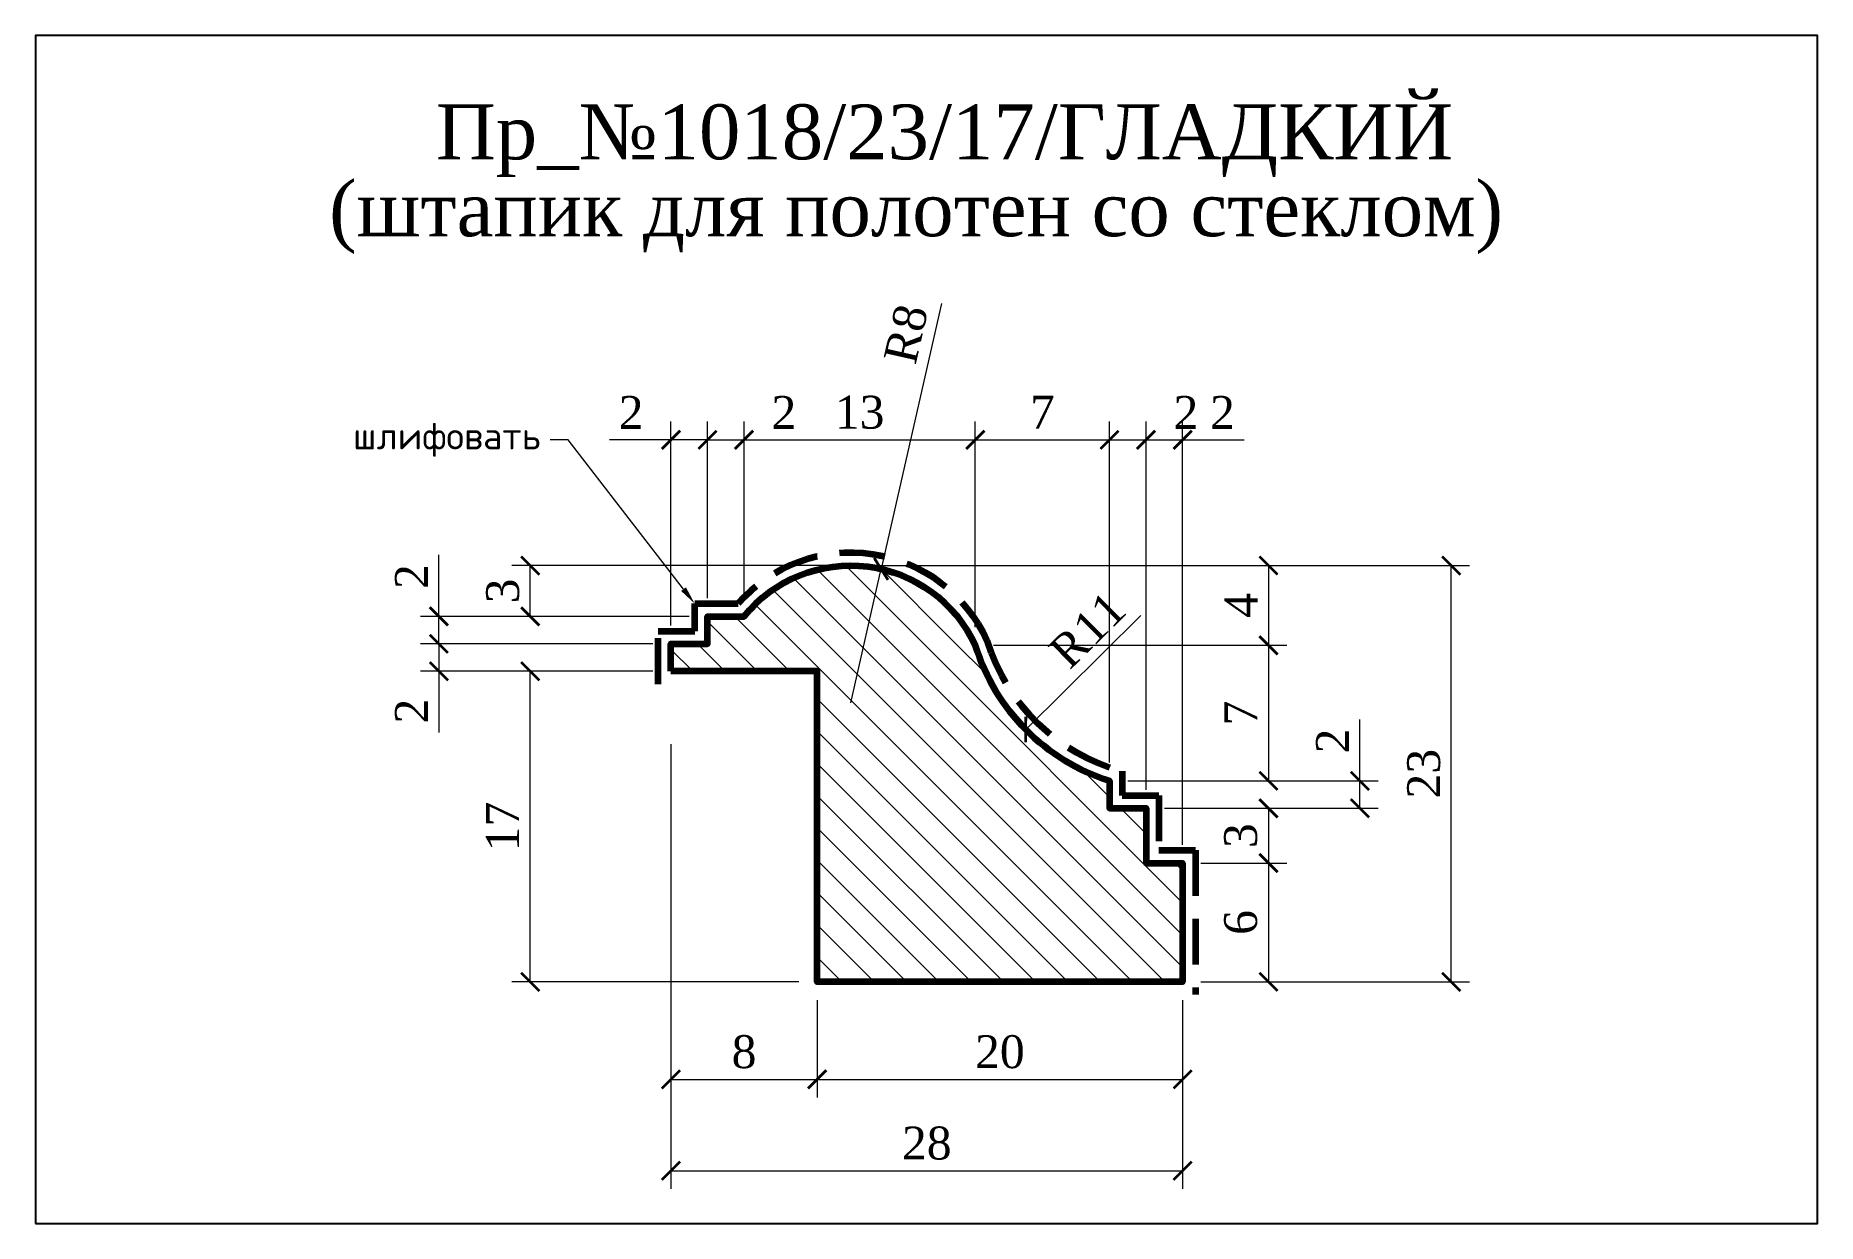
# Model space of a CAD drawing. Header units: millimetres. Extents: x 305191.6 to 305289.1, y -92996.7 to -92931.7.
import ezdxf
from ezdxf import colors
from ezdxf.entities.mleader import LeaderData, LeaderLine
from ezdxf.math import Vec2, Vec3

# ---------------------------------------------------------------- set-up
doc = ezdxf.new("R2010")
doc.units = ezdxf.units.MM
doc.header["$MEASUREMENT"] = 0
doc.linetypes.add('HIDDEN', pattern=[0.375, 0.25, -0.125])
doc.layers.add('Outside panel', color=7, linetype='Continuous', lineweight=18, true_color=0x7f5e57)
for name, color, linetype, lineweight in [('линия 50', 1, 'Continuous', 211), ('служебный слой РАЗМЕРЫ', 7, 'Continuous', 9), ('ШТАМП', 7, 'Continuous', 5)]:
    doc.layers.add(name, color=color, linetype=linetype, lineweight=lineweight)
doc.layers.add('размеры в модели', color=7, linetype='Continuous')
doc.styles.get("Standard").update_dxf_attribs({"font": 'times.ttf'})
doc.styles.add('ЕСКД профили текст', font='isocpeur.ttf')
doc.dimstyles.new('M_1', dxfattribs={"dimtxt": 1.8, "dimasz": 1, "dimexe": 1, "dimexo": 1, "dimgap": 0.6, "dimtad": 1, "dimdec": 0, "dimdsep": 46, "dimtxsty": 'Standard', "dimblk": 'ARCHTICK', "dimcen": -5, "dimclrd": 7, "dimclre": 7, "dimclrt": 7, "dimadec": 0, "dimazin": 0, "dimtfac": 1, "dimtdec": 0, "dimtmove": 0, "dimatfit": 3, "dimfxl": 1, "dimtolj": 1, "dimtzin": 0, "dimlwd": 5, "dimlwe": 5, "dimarcsym": 0})

# ---------------------------------------------------------------- blocks, each defined once
blk = doc.blocks.new('_ArchTick')
at = {"color": 0, "linetype": 'ByBlock', "const_width": 0.15}
blk.add_lwpolyline([(-0.5, -0.5), (0.5, 0.5)], dxfattribs=at)
blk = doc.blocks.new('*D17')
at = {"layer": 'Defpoints', "color": 0, "ltscale": 1000, "transparency": 16777216}
for p in [(305250.324, -92972.479), (305264.024, -92972.479), (305252.324, -92973.979)]:
    blk.add_point(p, dxfattribs=at)
at = {"layer": 'размеры в модели', "color": 7, "lineweight": 5, "ltscale": 1000, "transparency": 16777216}
for p, q in [((305264.024, -92972.479), (305264.024, -92969.117)), ((305251.324, -92972.479), (305265.024, -92972.479)), ((305264.024, -92973.979), (305264.024, -92972.479)), ((305253.324, -92973.979), (305265.024, -92973.979))]:
    blk.add_line(p, q, dxfattribs=at)
for p, rotation in [((305264.024, -92972.479), 90), ((305264.024, -92973.979), 270)]:
    blk.add_blockref('_ArchTick', p, dxfattribs=dict(at, rotation=rotation))
at = {"layer": 'размеры в модели', "color": 7, "ltscale": 1000, "transparency": 16777216, "insert": (305262.524, -92970.298), "char_height": 1.8, "attachment_point": 5, "rotation": 90}
blk.add_mtext('\\A1;2', dxfattribs=at)
blk = doc.blocks.new('*D9')
at = {"layer": 'Defpoints', "color": 0, "ltscale": 1000, "transparency": 16777216}
for p in [(305253.753, -92961.735), (305245.74, -92969.671)]:
    blk.add_point(p, dxfattribs=at)
at = {"layer": 'размеры в модели', "color": 7, "lineweight": 5, "ltscale": 1000, "transparency": 16777216}
blk.add_line((305252.042, -92963.43), (305245.74, -92969.671), dxfattribs=at)
at = {"layer": 'размеры в модели', "color": 7, "lineweight": 5, "ltscale": 1000, "transparency": 16777216, "rotation": 224.7228567770427}
blk.add_blockref('_ArchTick', (305245.74, -92969.671), dxfattribs=at)
at = {"layer": 'размеры в модели', "color": 7, "ltscale": 1000, "transparency": 16777216, "insert": (305249.117, -92964.215), "char_height": 1.8, "attachment_point": 5, "rotation": 44.72286}
blk.add_mtext('\\A1;R11', dxfattribs=at)
blk = doc.blocks.new('*D10')
at = {"layer": 'Defpoints', "color": 0, "ltscale": 1000, "transparency": 16777216}
for p in [(305237.823, -92960.882), (305236.159, -92968.203)]:
    blk.add_point(p, dxfattribs=at)
at = {"layer": 'размеры в модели', "color": 7, "lineweight": 5, "ltscale": 1000, "transparency": 16777216}
for p in [(305241.124, -92946.36), (305236.159, -92968.203)]:
    blk.add_line(p, (305237.823, -92960.882), dxfattribs=at)
at = {"layer": 'размеры в модели', "color": 7, "lineweight": 5, "ltscale": 1000, "transparency": 16777216, "rotation": 257.1928095520548}
blk.add_blockref('_ArchTick', (305237.823, -92960.882), dxfattribs=at)
at = {"layer": 'размеры в модели', "color": 7, "ltscale": 1000, "transparency": 16777216, "insert": (305239.192, -92948.024), "char_height": 1.8, "attachment_point": 5, "rotation": 77.19281}
blk.add_mtext('\\A1;R8', dxfattribs=at)
blk = doc.blocks.new('*D18')
at = {"layer": 'Defpoints', "color": 0, "ltscale": 1000, "transparency": 16777216}
for p in [(305254.324, -92976.979), (305254.324, -92983.479), (305259.024, -92983.479)]:
    blk.add_point(p, dxfattribs=at)
at = {"layer": 'размеры в модели', "color": 7, "lineweight": 5, "ltscale": 1000, "transparency": 16777216}
for p, q in [((305255.324, -92976.979), (305260.024, -92976.979)), ((305259.024, -92976.979), (305259.024, -92983.479)), ((305255.324, -92983.479), (305260.024, -92983.479))]:
    blk.add_line(p, q, dxfattribs=at)
for p, rotation in [((305259.024, -92976.979), 90), ((305259.024, -92983.479), 270)]:
    blk.add_blockref('_ArchTick', p, dxfattribs=dict(at, rotation=rotation))
at = {"layer": 'размеры в модели', "color": 7, "ltscale": 1000, "transparency": 16777216, "insert": (305257.508, -92980.229), "char_height": 1.8, "attachment_point": 5, "rotation": 90}
blk.add_mtext('\\A1;6', dxfattribs=at)
blk = doc.blocks.new('*D11')
at = {"layer": 'Defpoints', "color": 0, "ltscale": 1000, "transparency": 16777216}
for p in [(305254.324, -92953.817), (305252.324, -92973.979), (305254.324, -92976.979)]:
    blk.add_point(p, dxfattribs=at)
at = {"layer": 'размеры в модели', "color": 7, "lineweight": 5, "ltscale": 1000, "transparency": 16777216}
for p, q in [((305252.324, -92972.979), (305252.324, -92952.817)), ((305254.324, -92975.979), (305254.324, -92952.817)), ((305252.324, -92953.817), (305254.324, -92953.817)), ((305254.324, -92953.817), (305257.685, -92953.817))]:
    blk.add_line(p, q, dxfattribs=at)
at = {"layer": 'размеры в модели', "color": 7, "lineweight": 5, "ltscale": 1000, "transparency": 16777216, "rotation": 180}
blk.add_blockref('_ArchTick', (305252.324, -92953.817), dxfattribs=at)
at = {"layer": 'размеры в модели', "color": 7, "lineweight": 5, "ltscale": 1000, "transparency": 16777216}
blk.add_blockref('_ArchTick', (305254.324, -92953.817), dxfattribs=at)
at = {"layer": 'размеры в модели', "color": 7, "ltscale": 1000, "transparency": 16777216, "insert": (305256.505, -92952.317), "char_height": 1.8, "attachment_point": 5}
blk.add_mtext('\\A1;2', dxfattribs=at)
blk = doc.blocks.new('*D6')
at = {"layer": 'Defpoints', "color": 0, "ltscale": 1000, "transparency": 16777216}
for p in [(305226.324, -92964.979), (305213.624, -92966.479), (305226.324, -92966.479)]:
    blk.add_point(p, dxfattribs=at)
at = {"layer": 'размеры в модели', "color": 7, "lineweight": 5, "ltscale": 1000, "transparency": 16777216}
for p, q in [((305225.324, -92964.979), (305212.624, -92964.979)), ((305213.624, -92964.979), (305213.624, -92966.479)), ((305225.324, -92966.479), (305212.624, -92966.479)), ((305213.624, -92966.479), (305213.624, -92969.84))]:
    blk.add_line(p, q, dxfattribs=at)
for p, rotation in [((305213.624, -92964.979), 90), ((305213.624, -92966.479), 270)]:
    blk.add_blockref('_ArchTick', p, dxfattribs=dict(at, rotation=rotation))
at = {"layer": 'размеры в модели', "color": 7, "ltscale": 1000, "transparency": 16777216, "insert": (305212.124, -92968.659), "char_height": 1.8, "attachment_point": 5, "rotation": 90}
blk.add_mtext('\\A1;2', dxfattribs=at)
blk = doc.blocks.new('*D7')
at = {"layer": 'Defpoints', "color": 0, "ltscale": 1000, "transparency": 16777216}
for p in [(305213.624, -92963.479), (305228.324, -92963.479), (305226.324, -92964.979)]:
    blk.add_point(p, dxfattribs=at)
at = {"layer": 'размеры в модели', "color": 7, "lineweight": 5, "ltscale": 1000, "transparency": 16777216}
for p, q in [((305213.624, -92963.479), (305213.624, -92960.117)), ((305227.324, -92963.479), (305212.624, -92963.479)), ((305213.624, -92964.979), (305213.624, -92963.479)), ((305225.324, -92964.979), (305212.624, -92964.979))]:
    blk.add_line(p, q, dxfattribs=at)
for p, rotation in [((305213.624, -92963.479), 90), ((305213.624, -92964.979), 270)]:
    blk.add_blockref('_ArchTick', p, dxfattribs=dict(at, rotation=rotation))
at = {"layer": 'размеры в модели', "color": 7, "ltscale": 1000, "transparency": 16777216, "insert": (305212.124, -92961.298), "char_height": 1.8, "attachment_point": 5, "rotation": 90}
blk.add_mtext('\\A1;2', dxfattribs=at)
blk = doc.blocks.new('*D20')
at = {"layer": 'Defpoints', "color": 0, "ltscale": 1000, "transparency": 16777216}
for p in [(305252.324, -92973.979), (305254.324, -92976.979), (305259.024, -92976.979)]:
    blk.add_point(p, dxfattribs=at)
at = {"layer": 'размеры в модели', "color": 7, "lineweight": 5, "ltscale": 1000, "transparency": 16777216}
for p, q in [((305253.324, -92973.979), (305260.024, -92973.979)), ((305259.024, -92973.979), (305259.024, -92976.979)), ((305255.324, -92976.979), (305260.024, -92976.979))]:
    blk.add_line(p, q, dxfattribs=at)
for p, rotation in [((305259.024, -92973.979), 90), ((305259.024, -92976.979), 270)]:
    blk.add_blockref('_ArchTick', p, dxfattribs=dict(at, rotation=rotation))
at = {"layer": 'размеры в модели', "color": 7, "ltscale": 1000, "transparency": 16777216, "insert": (305257.508, -92975.479), "char_height": 1.8, "attachment_point": 5, "rotation": 90}
blk.add_mtext('\\A1;3', dxfattribs=at)
blk = doc.blocks.new('*D21')
at = {"layer": 'Defpoints', "color": 0, "ltscale": 1000, "transparency": 16777216}
for p in [(305242.977, -92965.06), (305250.324, -92972.479), (305259.024, -92972.479)]:
    blk.add_point(p, dxfattribs=at)
at = {"layer": 'размеры в модели', "color": 7, "lineweight": 5, "ltscale": 1000, "transparency": 16777216}
for p, q in [((305243.977, -92965.06), (305260.024, -92965.06)), ((305259.024, -92965.06), (305259.024, -92972.479)), ((305251.324, -92972.479), (305260.024, -92972.479))]:
    blk.add_line(p, q, dxfattribs=at)
for p, rotation in [((305259.024, -92965.06), 90), ((305259.024, -92972.479), 270)]:
    blk.add_blockref('_ArchTick', p, dxfattribs=dict(at, rotation=rotation))
at = {"layer": 'размеры в модели', "color": 7, "ltscale": 1000, "transparency": 16777216, "insert": (305257.506, -92968.769), "char_height": 1.8, "attachment_point": 5, "rotation": 90}
blk.add_mtext('\\A1;7', dxfattribs=at)
blk = doc.blocks.new('*D22')
at = {"layer": 'Defpoints', "color": 0, "ltscale": 1000, "transparency": 16777216}
for p in [(305236.159, -92960.696), (305242.977, -92965.06), (305259.024, -92965.06)]:
    blk.add_point(p, dxfattribs=at)
at = {"layer": 'размеры в модели', "color": 7, "lineweight": 5, "ltscale": 1000, "transparency": 16777216}
for p, q in [((305237.159, -92960.696), (305260.024, -92960.696)), ((305259.024, -92960.696), (305259.024, -92965.06)), ((305243.977, -92965.06), (305260.024, -92965.06))]:
    blk.add_line(p, q, dxfattribs=at)
for p, rotation in [((305259.024, -92960.696), 90), ((305259.024, -92965.06), 270)]:
    blk.add_blockref('_ArchTick', p, dxfattribs=dict(at, rotation=rotation))
at = {"layer": 'размеры в модели', "color": 7, "ltscale": 1000, "transparency": 16777216, "insert": (305257.524, -92962.878), "char_height": 1.8, "attachment_point": 5, "rotation": 90}
blk.add_mtext('\\A1;4', dxfattribs=at)
blk = doc.blocks.new('*D12')
at = {"layer": 'Defpoints', "color": 0, "ltscale": 1000, "transparency": 16777216}
for p in [(305252.324, -92953.817), (305250.324, -92972.479), (305252.324, -92973.979)]:
    blk.add_point(p, dxfattribs=at)
at = {"layer": 'размеры в модели', "color": 7, "lineweight": 5, "ltscale": 1000, "transparency": 16777216}
for p, q in [((305250.324, -92971.479), (305250.324, -92952.817)), ((305252.324, -92972.979), (305252.324, -92952.817)), ((305250.324, -92953.817), (305252.324, -92953.817)), ((305252.324, -92953.817), (305255.686, -92953.817))]:
    blk.add_line(p, q, dxfattribs=at)
at = {"layer": 'размеры в модели', "color": 7, "lineweight": 5, "ltscale": 1000, "transparency": 16777216, "rotation": 180}
blk.add_blockref('_ArchTick', (305250.324, -92953.817), dxfattribs=at)
at = {"layer": 'размеры в модели', "color": 7, "lineweight": 5, "ltscale": 1000, "transparency": 16777216}
blk.add_blockref('_ArchTick', (305252.324, -92953.817), dxfattribs=at)
at = {"layer": 'размеры в модели', "color": 7, "ltscale": 1000, "transparency": 16777216, "insert": (305254.505, -92952.317), "char_height": 1.8, "attachment_point": 5}
blk.add_mtext('\\A1;2', dxfattribs=at)
blk = doc.blocks.new('*D13')
at = {"layer": 'Defpoints', "color": 0, "ltscale": 1000, "transparency": 16777216}
for p in [(305250.324, -92953.817), (305242.977, -92965.06), (305250.324, -92972.479)]:
    blk.add_point(p, dxfattribs=at)
at = {"layer": 'размеры в модели', "color": 7, "lineweight": 5, "ltscale": 1000, "transparency": 16777216}
for p, q in [((305242.977, -92964.06), (305242.977, -92952.817)), ((305250.324, -92971.479), (305250.324, -92952.817)), ((305242.977, -92953.817), (305250.324, -92953.817))]:
    blk.add_line(p, q, dxfattribs=at)
at = {"layer": 'размеры в модели', "color": 7, "lineweight": 5, "ltscale": 1000, "transparency": 16777216, "rotation": 180}
blk.add_blockref('_ArchTick', (305242.977, -92953.817), dxfattribs=at)
at = {"layer": 'размеры в модели', "color": 7, "lineweight": 5, "ltscale": 1000, "transparency": 16777216}
blk.add_blockref('_ArchTick', (305250.324, -92953.817), dxfattribs=at)
at = {"layer": 'размеры в модели', "color": 7, "ltscale": 1000, "transparency": 16777216, "insert": (305246.65, -92952.299), "char_height": 1.8, "attachment_point": 5}
blk.add_mtext('\\A1;7', dxfattribs=at)
blk = doc.blocks.new('*D15')
at = {"layer": 'Defpoints', "color": 0, "ltscale": 1000, "transparency": 16777216}
for p in [(305230.324, -92953.817), (305228.324, -92963.479), (305230.324, -92963.479)]:
    blk.add_point(p, dxfattribs=at)
at = {"layer": 'размеры в модели', "color": 7, "lineweight": 5, "ltscale": 1000, "transparency": 16777216}
for p, q in [((305228.324, -92962.479), (305228.324, -92952.817)), ((305230.324, -92962.479), (305230.324, -92952.817)), ((305228.324, -92953.817), (305230.324, -92953.817)), ((305230.324, -92953.817), (305233.686, -92953.817))]:
    blk.add_line(p, q, dxfattribs=at)
at = {"layer": 'размеры в модели', "color": 7, "lineweight": 5, "ltscale": 1000, "transparency": 16777216, "rotation": 180}
blk.add_blockref('_ArchTick', (305228.324, -92953.817), dxfattribs=at)
at = {"layer": 'размеры в модели', "color": 7, "lineweight": 5, "ltscale": 1000, "transparency": 16777216}
blk.add_blockref('_ArchTick', (305230.324, -92953.817), dxfattribs=at)
at = {"layer": 'размеры в модели', "color": 7, "ltscale": 1000, "transparency": 16777216, "insert": (305232.505, -92952.317), "char_height": 1.8, "attachment_point": 5}
blk.add_mtext('\\A1;2', dxfattribs=at)
blk = doc.blocks.new('*D16')
at = {"layer": 'Defpoints', "color": 0, "ltscale": 1000, "transparency": 16777216}
for p in [(305226.324, -92953.817), (305228.324, -92963.479), (305226.324, -92964.979)]:
    blk.add_point(p, dxfattribs=at)
at = {"layer": 'размеры в модели', "color": 7, "lineweight": 5, "ltscale": 1000, "transparency": 16777216}
for p, q in [((305226.324, -92963.979), (305226.324, -92952.817)), ((305228.324, -92962.479), (305228.324, -92952.817)), ((305226.324, -92953.817), (305222.963, -92953.817)), ((305228.324, -92953.817), (305226.324, -92953.817))]:
    blk.add_line(p, q, dxfattribs=at)
at = {"layer": 'размеры в модели', "color": 7, "lineweight": 5, "ltscale": 1000, "transparency": 16777216, "rotation": 180}
blk.add_blockref('_ArchTick', (305226.324, -92953.817), dxfattribs=at)
at = {"layer": 'размеры в модели', "color": 7, "lineweight": 5, "ltscale": 1000, "transparency": 16777216}
blk.add_blockref('_ArchTick', (305228.324, -92953.817), dxfattribs=at)
at = {"layer": 'размеры в модели', "color": 7, "ltscale": 1000, "transparency": 16777216, "insert": (305224.143, -92952.317), "char_height": 1.8, "attachment_point": 5}
blk.add_mtext('\\A1;2', dxfattribs=at)
blk = doc.blocks.new('*D5')
at = {"layer": 'Defpoints', "color": 0, "ltscale": 1000, "transparency": 16777216}
for p in [(305218.624, -92966.479), (305226.324, -92966.479), (305234.324, -92983.479)]:
    blk.add_point(p, dxfattribs=at)
at = {"layer": 'размеры в модели', "color": 7, "lineweight": 5, "ltscale": 1000, "transparency": 16777216}
for p, q in [((305225.324, -92966.479), (305217.624, -92966.479)), ((305218.624, -92983.479), (305218.624, -92966.479)), ((305233.324, -92983.479), (305217.624, -92983.479))]:
    blk.add_line(p, q, dxfattribs=at)
for p, rotation in [((305218.624, -92966.479), 90), ((305218.624, -92983.479), 270)]:
    blk.add_blockref('_ArchTick', p, dxfattribs=dict(at, rotation=rotation))
at = {"layer": 'размеры в модели', "color": 7, "ltscale": 1000, "transparency": 16777216, "insert": (305217.106, -92974.979), "char_height": 1.8, "attachment_point": 5, "rotation": 90}
blk.add_mtext('\\A1;17', dxfattribs=at)

msp = doc.modelspace()

# ---------------------------------------------------------------- hatches: boundary and pattern name
at = {"layer": 'Outside panel', "ltscale": 1000}
h = msp.add_hatch(dxfattribs=at)
h.set_pattern_fill('ANSI31', color=256, scale=10, angle=90)
h.set_pattern_definition([(135, (-2029.274, -2018.9611), (-0.8838834765, -0.8838834765), [])])
edge = h.paths.add_edge_path()
edge.add_line((305226.324, -92966.479), (305226.324, -92964.979))
edge.add_line((305226.324, -92964.979), (305228.324, -92964.979))
edge.add_line((305228.324, -92964.979), (305228.324, -92963.479))
edge.add_line((305228.324, -92963.479), (305230.324, -92963.479))
edge.add_arc((305236.159, -92968.203), 7.508, 24.75318, 141.00045, ccw=False)
edge.add_arc((305253.753, -92961.735), 11.278, 197.14768, 252.29803)
edge.add_line((305250.324, -92972.479), (305250.324, -92973.979))
edge.add_line((305250.324, -92973.979), (305252.324, -92973.979))
edge.add_line((305252.324, -92973.979), (305252.324, -92976.979))
edge.add_line((305252.324, -92976.979), (305254.324, -92976.979))
edge.add_line((305254.324, -92976.979), (305254.324, -92983.479))
edge.add_line((305254.324, -92983.479), (305234.324, -92983.479))
edge.add_line((305234.324, -92983.479), (305234.324, -92966.479))
edge.add_line((305234.324, -92966.479), (305226.324, -92966.479))

# ---------------------------------------------------------------- linework, layer by layer
at = {"color": 6, "ltscale": 1000}
msp.add_lwpolyline([(305191.559, -92996.696), (305289.059, -92996.696), (305289.059, -92931.696), (305191.559, -92931.696)], close=True, dxfattribs=at)
at = {"layer": 'линия 50', "color": 1, "linetype": 'HIDDEN', "ltscale": 10, "true_color": 0xff0909}
msp.add_lwpolyline([(305225.624, -92967.179), (305225.624, -92964.279), (305227.624, -92964.279), (305227.624, -92962.779), (305229.999, -92962.779, -0.544162), (305243.632, -92964.811, 0.259281), (305251.024, -92971.954), (305251.024, -92973.279), (305253.024, -92973.279), (305253.024, -92976.279), (305255.024, -92976.279), (305255.024, -92984.179)], format="xyb", dxfattribs=at)
at = {"layer": 'линия 50', "color": 7}
msp.add_lwpolyline([(305226.324, -92966.479), (305226.324, -92964.979), (305228.324, -92964.979), (305228.324, -92963.479), (305230.324, -92963.479, -0.55572), (305242.977, -92965.06, 0.245394), (305250.324, -92972.479), (305250.324, -92973.979), (305252.324, -92973.979), (305252.324, -92976.979), (305254.324, -92976.979), (305254.324, -92983.479), (305234.324, -92983.479), (305234.324, -92966.479)], format="xyb", close=True, dxfattribs=at)

# ---------------------------------------------------------------- texts
at = {"layer": 'ШТАМП', "color": 0, "lineweight": -3}
for s, p in [('Пр_№1018/23/17/ГЛАДКИЙ', (305213.466, -92938.463)), ('(штапик для полотен со стеклом)', (305207.619, -92942.673))]:
    msp.add_text(s, height=3, dxfattribs=at).set_placement(p)

# ---------------------------------------------------------------- dimensions: what is measured, and where the dimension line sits
at = {"layer": 'размеры в модели', "color": 0, "ltscale": 1000}
for center, mpoint, picture, middle in [((305236.159, -92968.203), (305237.823, -92960.882), '*D10', (305240.67, -92948.36)), ((305253.753, -92961.735), (305245.74, -92969.671), '*D9', (305250.173, -92965.28))]:
    dim = msp.add_radius_dim(center=center, mpoint=mpoint, dimstyle='M_1', dxfattribs=at)
    dim.commit()
    dim.dimension.update_dxf_attribs({"geometry": picture, "text_midpoint": middle, "dimtype": 132})
for base, p1, p2, angle, picture, middle in [((305226.324, -92953.817), (305228.324, -92963.479), (305226.324, -92964.979), 180, '*D16', (305224.143, -92952.317)), ((305213.624063103, -92963.478548256), (305226.324063101, -92964.978548256), (305228.324063101, -92963.478548256), 90, '*D7', (305212.124063103, -92961.297798436)), ((305213.624063103, -92966.478548256), (305226.324063101, -92964.978548256), (305226.324063101, -92966.478548256), 90, '*D6', (305212.124063103, -92968.659298076)), ((305259.024, -92972.479), (305242.977, -92965.06), (305250.324, -92972.479), 90, '*D21', (305257.506, -92968.769)), ((305218.624, -92966.479), (305234.324, -92983.479), (305226.324, -92966.479), 90, '*D5', (305217.106, -92974.979)), ((305264.024126061, -92972.478548256), (305252.32412606, -92973.978548256), (305250.32412606, -92972.478548256), 90, '*D17', (305262.524126061, -92970.297798436)), ((305259.024, -92976.979), (305252.324, -92973.979), (305254.324, -92976.979), 90, '*D20', (305257.508, -92975.479)), ((305259.024063103, -92983.478548256), (305254.32393719, -92976.978548257), (305254.32393719, -92983.478548256), 90, '*D18', (305257.508489924, -92980.228548256))]:
    dim = msp.add_linear_dim(base=base, p1=p1, p2=p2, angle=angle, dimstyle='M_1', dxfattribs=at)
    dim.commit()
    dim.dimension.update_dxf_attribs({"geometry": picture, "text_midpoint": middle})
for base, p1, p2, picture, middle in [((305230.324, -92953.817), (305228.324, -92963.479), (305230.324, -92963.479), '*D15', (305232.505, -92952.317)), ((305250.324, -92953.817), (305242.977, -92965.06), (305250.324, -92972.479), '*D13', (305246.65, -92952.299)), ((305252.324, -92953.817), (305250.324, -92972.479), (305252.324, -92973.979), '*D12', (305254.505, -92952.317)), ((305254.324, -92953.817), (305252.324, -92973.979), (305254.324, -92976.979), '*D11', (305256.505, -92952.317))]:
    dim = msp.add_linear_dim(base=base, p1=p1, p2=p2, dimstyle='M_1', dxfattribs=at)
    dim.commit()
    dim.dimension.update_dxf_attribs({"geometry": picture, "text_midpoint": middle})
for base, p1, p2 in [((305242.977, -92953.817), (305230.324, -92963.479), (305242.977, -92965.06)), ((305254.324, -92993.814), (305226.324, -92969.479), (305254.324, -92983.479)), ((305234.324, -92988.814), (305226.324, -92969.479), (305234.324, -92983.479)), ((305254.324, -92988.814), (305234.324, -92983.479), (305254.324, -92983.479))]:
    msp.add_linear_dim(base=base, p1=p1, p2=p2, dimstyle='M_1', dxfattribs=at).render()
for base, p1 in [((305218.624, -92960.696), (305228.324, -92963.479)), ((305269.024, -92960.696), (305254.324, -92983.479))]:
    msp.add_linear_dim(base=base, p1=p1, p2=(305236.159, -92960.696), angle=90, dimstyle='M_1', dxfattribs=at).render()
dim = msp.add_linear_dim(base=(305259.024, -92965.06), p1=(305236.159, -92960.696), p2=(305242.977, -92965.06), angle=90, dimstyle='M_1', dxfattribs=at)
dim.commit()
dim.dimension.update_dxf_attribs({"geometry": '*D22', "text_midpoint": (305259.024, -92962.878), "dimtype": 128})

# ---------------------------------------------------------------- leaders
at = {"layer": 'служебный слой РАЗМЕРЫ'}
ml = msp.add_multileader_mtext('Standard', dxfattribs=at)
ml.set_content('\\A1;шлифовать', color=256, style='ЕСКД профили текст')
ml.set_leader_properties(color=256, linetype='ByLayer', lineweight=-1)
ml.build(insert=Vec2(0, 0))
ml.multileader.update_dxf_attribs({"dogleg_length": 1, "arrow_head_size": 1})
ctx = ml.context
ctx.base_point, ctx.char_height, ctx.arrow_head_size, ctx.landing_gap_size, ctx.plane_origin = Vec3(305208.508, -92953.817), 1.5, 1, 0.5, Vec3(305228.211, -92942.046)
ctx.text_align_type = 2
notes = []
notes.append((ctx, [(0, (1, 1, 0), (305220.708, -92953.817), (-1, 0), 1, [(0, [(305227.624, -92962.779)], 0, [])])]))
ctx.mtext.insert, ctx.mtext.alignment, ctx.mtext.flow_direction = Vec3(305219.208, -92952.842), 3, 5
for ctx, leaders in notes:
    for number, flags, end, landing, length, lines in leaders:
        leader = LeaderData()
        leader.index, (leader.has_last_leader_line, leader.has_dogleg_vector, leader.attachment_direction) = number, flags
        leader.last_leader_point, leader.dogleg_vector, leader.dogleg_length = Vec3(end), Vec3(landing), length
        for number, points, colour, breaks in lines:
            line = LeaderLine()
            line.index, line.vertices, line.color, line.breaks = number, Vec3.list(points), colors.encode_raw_color(colour), breaks
            leader.lines.append(line)
        ctx.leaders.append(leader)

doc.saveas('drawing.dxf')
